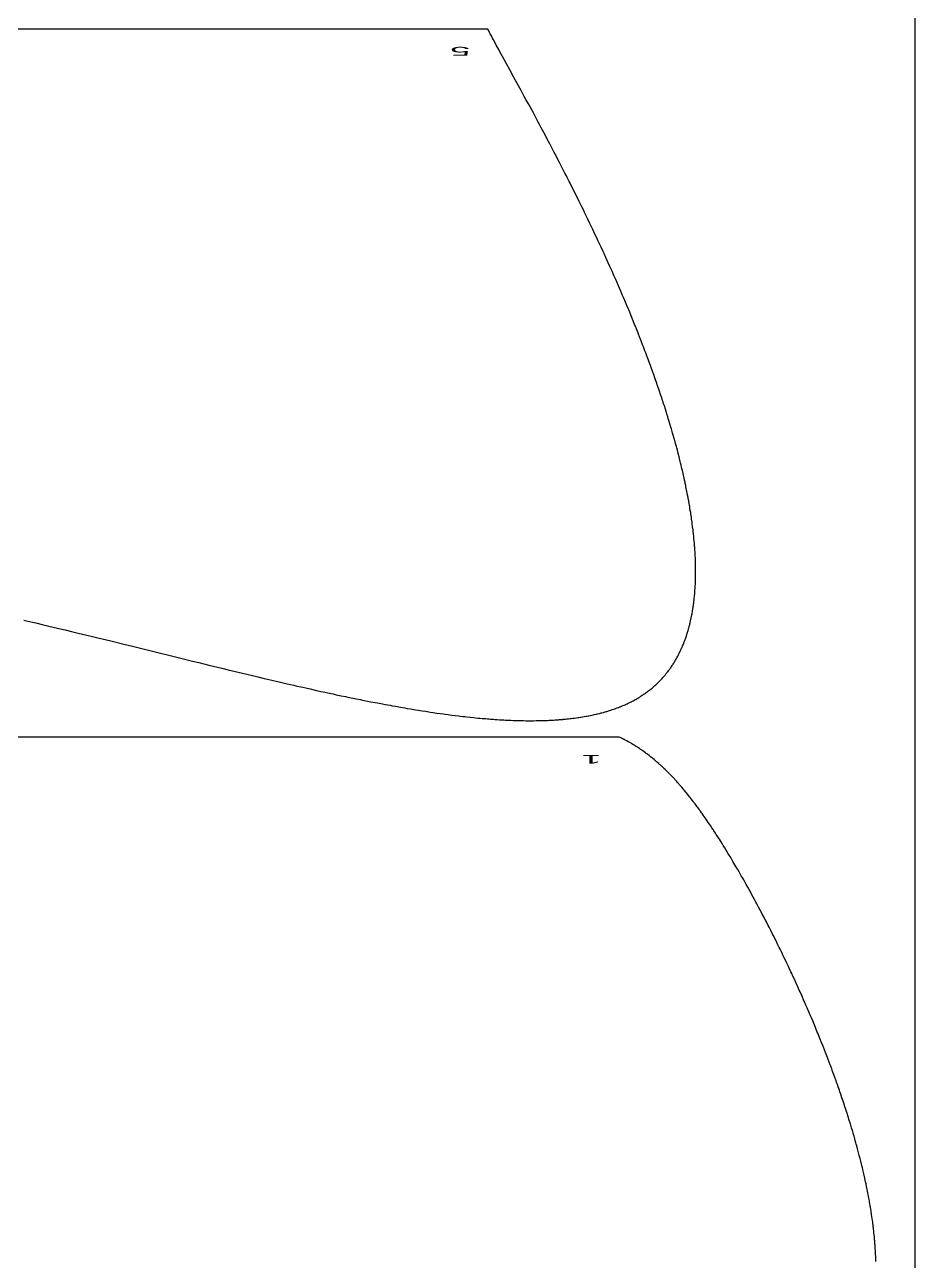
# Model space of a CAD drawing. Header units: metres. Extents: x -17 to 108, y -1 to 249.
# Drawn here: x 58.1 to 108.2, y 109.9 to 179.5 of the extents above; entities that cross this region are included whole.
import ezdxf

# ---------------------------------------------------------------- set-up
doc = ezdxf.new("R2010")
doc.units = ezdxf.units.M
doc.header["$MEASUREMENT"] = 0
doc.layers.add('1', color=7, linetype='Continuous', lineweight=0)
doc.styles.add('Style-ENGINEERING', font='ENGINEERING.shx')

msp = doc.modelspace()

# ---------------------------------------------------------------- linework, layer by layer
at = {"flags": 128}
for points in [[(108.224052, -0.654702), (108.224052, 249.345298), (-16.775948, 249.345298), (-16.775948, -0.654702), (108.224052, -0.654702)], [(58.050321, 146.0052), (58.21404, 145.967673), (58.541414, 145.892267), (58.725524, 145.849652), (59.093666, 145.764007), (59.461709, 145.677835), (59.707019, 145.620109), (60.19752, 145.50403), (60.381419, 145.460296), (60.749159, 145.372514), (61.116825, 145.284336), (61.361896, 145.225346), (61.851954, 145.10691), (62.219429, 145.017717), (62.464382, 144.958097), (62.954224, 144.838516), (63.68885, 144.658417), (64.178529, 144.537963), (65.157767, 144.296431), (65.157767, 144.296431), (66.810123, 143.888267), (67.54457, 143.707214), (67.91183, 143.616883), (68.462783, 143.481719), (68.952596, 143.361983), (69.197535, 143.302286), (69.564988, 143.212982), (70.116283, 143.079636), (70.606455, 142.961804), (70.851592, 142.903162), (71.219369, 142.815574), (71.587236, 142.728468), (71.771206, 142.685108), (72.098327, 142.60836), (72.261919, 142.570155), (72.507349, 142.513069), (72.875593, 142.427964), (73.243962, 142.343525), (73.428196, 142.30157), (73.755809, 142.227437), (73.919658, 142.190598), (74.165488, 142.135636), (74.534364, 142.053891), (74.780373, 141.99988), (74.903406, 141.973026), (75.087992, 141.93294), (75.334177, 141.879865), (75.4573, 141.853493), (75.642026, 141.814146), (75.919206, 141.755617), (76.165684, 141.704103), (76.288959, 141.678534), (76.473916, 141.640419), (76.751457, 141.583804), (76.998268, 141.53406), (77.121714, 141.509399), (77.306933, 141.472679), (77.584881, 141.418228), (77.832069, 141.370481), (77.955707, 141.346847), (78.141223, 141.311701), (78.41963, 141.259692), (78.667242, 141.2142), (78.791099, 141.191723), (78.976949, 141.158354), (79.162879, 141.125409), (79.255875, 141.1091), (79.503965, 141.066152), (79.628068, 141.044982), (79.814295, 141.013618), (80.000613, 140.982734), (80.093807, 140.967476), (80.259542, 140.940659), (80.342438, 140.927402), (80.466819, 140.907709), (80.653473, 140.878612), (80.840229, 140.850058), (80.933646, 140.835989), (81.099787, 140.811328), (81.18289, 140.799169), (81.307586, 140.781149), (81.494723, 140.754621), (81.681977, 140.72871), (81.775648, 140.715991), (81.94225, 140.693778), (82.025587, 140.682866), (82.150641, 140.666748), (82.338328, 140.643141), (82.526148, 140.620239), (82.620109, 140.609058), (82.787236, 140.589636), (82.870841, 140.580148), (82.996303, 140.5662), (83.184619, 140.545933), (83.373086, 140.526473), (83.467379, 140.517054), (83.635108, 140.500831), (83.719021, 140.492976), (83.844952, 140.481522), (83.970958, 140.470469), (84.03399, 140.465095), (84.160113, 140.45466), (84.223204, 140.4496), (84.317878, 140.442212), (84.486303, 140.429683), (84.570571, 140.423715), (84.697044, 140.415145), (84.823606, 140.407042), (84.88692, 140.403169), (85.013618, 140.395786), (85.077001, 140.392279), (85.17212, 140.387253), (85.299029, 140.380997), (85.36252, 140.378063), (85.457804, 140.37391), (85.600836, 140.368248), (85.713941, 140.364266), (85.770525, 140.362441), (85.855441, 140.359917), (85.982906, 140.356617), (86.110484, 140.353914), (86.174316, 140.352791), (86.302068, 140.351014), (86.365989, 140.350363), (86.461927, 140.349688), (86.589953, 140.349365), (86.654013, 140.349456), (86.750164, 140.349913), (86.89453, 140.351339), (87.022999, 140.353373), (87.087286, 140.354667), (87.183783, 140.356963), (87.280362, 140.359692), (87.328682, 140.361222), (87.45764, 140.365853), (87.522177, 140.368475), (87.619055, 140.372799), (87.716024, 140.377603), (87.764543, 140.380188), (87.888642, 140.387362), (87.95075, 140.391261), (88.043987, 140.397509), (88.137318, 140.404247), (88.184018, 140.407804), (88.277491, 140.415298), (88.324265, 140.419239), (88.394471, 140.425398), (88.408214, 140.426637), (88.497748, 140.434994), (88.542479, 140.439353), (88.609528, 140.44612), (88.709998, 140.456793), (88.810338, 140.468103), (88.86046, 140.474001), (88.946786, 140.484555), (88.989912, 140.490017), (89.054553, 140.498446), (89.151406, 140.511628), (89.248127, 140.525465), (89.296437, 140.532634), (89.382237, 140.545797), (89.425096, 140.552582), (89.489332, 140.563018), (89.585567, 140.579262), (89.681657, 140.596226), (89.729646, 140.604983), (89.814867, 140.621012), (89.857433, 140.629251), (89.921224, 140.641893), (90.016779, 140.661507), (90.112173, 140.681916), (90.159809, 140.692424), (90.244392, 140.711615), (90.286634, 140.721458), (90.349933, 140.736538), (90.444736, 140.759879), (90.507839, 140.775928), (90.53936, 140.784102), (90.586605, 140.796551), (90.67048, 140.819249), (90.712362, 140.830874), (90.775114, 140.848662), (90.83778, 140.866878), (90.86908, 140.876149), (90.931614, 140.895019), (90.962848, 140.904621), (91.009655, 140.919235), (91.083661, 140.942897), (91.120615, 140.954973), (91.175982, 140.973397), (91.258886, 141.001743), (91.271958, 141.006297), (91.347506, 141.033076), (91.385147, 141.046716), (91.441442, 141.067492), (91.497534, 141.088652), (91.525503, 141.099378), (91.581287, 141.121121), (91.609101, 141.132141), (91.650724, 141.148856), (91.706037, 141.171492), (91.733613, 141.182962), (91.774877, 141.200356), (91.836546, 141.22688), (91.88948, 141.250163), (91.915869, 141.261951), (91.955355, 141.279819), (92.014362, 141.307043), (92.0731, 141.334777), (92.102367, 141.348838), (92.160694, 141.377351), (92.189753, 141.391804), (92.233212, 141.413732), (92.284513, 141.44011), (92.310079, 141.453459), (92.348322, 141.473684), (92.405445, 141.50448), (92.462276, 141.53583), (92.462276, 141.53583), (92.49058, 141.551716), (92.546963, 141.583914), (92.575042, 141.600227), (92.617017, 141.624967), (92.672715, 141.658465), (92.700448, 141.675434), (92.7419, 141.701166), (92.803745, 141.740396), (92.860648, 141.777405), (92.888967, 141.796158), (92.931281, 141.824603), (92.973394, 141.853428), (92.994375, 141.867984), (93.036185, 141.897383), (93.057014, 141.912228), (93.088161, 141.934677), (93.12951, 141.964951), (93.150107, 141.980235), (93.180905, 142.003346), (93.226881, 142.038432), (93.23238, 142.042676), (93.268884, 142.071111), (93.293066, 142.090202), (93.341065, 142.128707), (93.364881, 142.148121), (93.412149, 142.187271), (93.45893, 142.226849), (93.489848, 142.253471), (93.510341, 142.271325), (93.551039, 142.307285), (93.573764, 142.327661), (93.618852, 142.36873), (93.66346, 142.410222), (93.692931, 142.438119), (93.712461, 142.456821), (93.751236, 142.494476), (93.794407, 142.537234), (93.822922, 142.565973), (93.841815, 142.585236), (93.87932, 142.624009), (93.907202, 142.653306), (93.925673, 142.672941), (93.962335, 142.712456), (93.980526, 142.732338), (94.016629, 142.772346), (94.05236, 142.812682), (94.075974, 142.839754), (94.12271, 142.894334), (94.146443, 142.922573), (94.162168, 142.941484), (94.19339, 142.979509), (94.208886, 142.998622), (94.239648, 143.037052), (94.270105, 143.075751), (94.29024, 143.101699), (94.330104, 143.153954), (94.344913, 143.173673), (94.374304, 143.21331), (94.403392, 143.253215), (94.422616, 143.279966), (94.460661, 143.333824), (94.488843, 143.374528), (94.507463, 143.401811), (94.544303, 143.45673), (94.562523, 143.484366), (94.598564, 143.53999), (94.634073, 143.596082), (94.657452, 143.633737), (94.672907, 143.658955), (94.703503, 143.709667), (94.710604, 143.72159), (94.727849, 143.750789), (94.761835, 143.80938), (94.795157, 143.868223), (94.817006, 143.90759), (94.831412, 143.933896), (94.859841, 143.986653), (94.882727, 144.02996), (94.897798, 144.058902), (94.927497, 144.116954), (94.942128, 144.146063), (94.970955, 144.204447), (94.999209, 144.263049), (95.01773, 144.302236), (95.029939, 144.328413), (95.054027, 144.380894), (95.074012, 144.425303), (95.087164, 144.454974), (95.113062, 144.514471), (95.125809, 144.544296), (95.150903, 144.604098), (95.175469, 144.6641), (95.191556, 144.704213), (95.202153, 144.731003), (95.223041, 144.784698), (95.240353, 144.830123), (95.251736, 144.860467), (95.274125, 144.921296), (95.285134, 144.951782), (95.306779, 145.012894), (95.327936, 145.074192), (95.341772, 145.11516), (95.350877, 145.142516), (95.368804, 145.197337), (95.38364, 145.243703), (95.393384, 145.274669), (95.412522, 145.336734), (95.421918, 145.367832), (95.440364, 145.43016), (95.458357, 145.49266), (95.470101, 145.534422), (95.492996, 145.618171), (95.505917, 145.666889), (95.514386, 145.699422), (95.530977, 145.764621), (95.539101, 145.797286), (95.555007, 145.862745), (95.570463, 145.928376), (95.580518, 145.972224), (95.60004, 146.060144), (95.602966, 146.073657), (95.612578, 146.11871), (95.631162, 146.208847), (95.648905, 146.299022), (95.660276, 146.35916), (95.667656, 146.399261), (95.681943, 146.479487), (95.690216, 146.527636), (95.7061, 146.623965), (95.721118, 146.720336), (95.730657, 146.784605), (95.73681, 146.827461), (95.748627, 146.913196), (95.754991, 146.961435), (95.76712, 147.057941), (95.778461, 147.154485), (95.785592, 147.218868), (95.790157, 147.261798), (95.798843, 147.347681), (95.803471, 147.396002), (95.812178, 147.492669), (95.820166, 147.589371), (95.825098, 147.653857), (95.828213, 147.696856), (95.834035, 147.782874), (95.837074, 147.831269), (95.842647, 147.928085), (95.847559, 148.024931), (95.850471, 148.089513), (95.852254, 148.132575), (95.855444, 148.218716), (95.85702, 148.267181), (95.859707, 148.364132), (95.861783, 148.461112), (95.862833, 148.525781), (95.863386, 148.568901), (95.864144, 148.655157), (95.864368, 148.703686), (95.864385, 148.800763), (95.863836, 148.897867), (95.863159, 148.962617), (95.862572, 149.005791), (95.861073, 149.092153), (95.860042, 149.14074), (95.85758, 149.237934), (95.85459, 149.335153), (95.852308, 149.399979), (95.850659, 149.443203), (95.84706, 149.529663), (95.843275, 149.611751), (95.840555, 149.666485), (95.834647, 149.775976), (95.831462, 149.830732), (95.824635, 149.940266), (95.817208, 150.049829), (95.811928, 150.122887), (95.808264, 150.171599), (95.800592, 150.269041), (95.799477, 150.282745), (95.794288, 150.345147), (95.783377, 150.469808), (95.771768, 150.594282), (95.763649, 150.677162), (95.75807, 150.73237), (95.746519, 150.842682), (95.741285, 150.891067), (95.730521, 150.987758), (95.71937, 151.084345), (95.711724, 151.148679), (95.69593, 151.277212), (95.677379, 151.4216), (95.664559, 151.517738), (95.655816, 151.581776), (95.637862, 151.709727), (95.623996, 151.805582), (95.614563, 151.869434), (95.595251, 151.997019), (95.585374, 152.060752), (95.585374, 152.060752), (95.565188, 152.188101), (95.544433, 152.315297), (95.530285, 152.400011), (95.520717, 152.45645), (95.501259, 152.569241), (95.484512, 152.66432), (95.473181, 152.727661), (95.450128, 152.854237), (95.438407, 152.917473), (95.414583, 153.043842), (95.390257, 153.170076), (95.373765, 153.254158), (95.340133, 153.422147), (95.320842, 153.51654), (95.307835, 153.579429), (95.28147, 153.705113), (95.268115, 153.767909), (95.241064, 153.893408), (95.213564, 154.018786), (95.194985, 154.102306), (95.157248, 154.269188), (95.135687, 154.36297), (95.121181, 154.425455), (95.091854, 154.550341), (95.077036, 154.612742), (95.047092, 154.737462), (95.016745, 154.862073), (94.996291, 154.945087), (94.954862, 155.110975), (94.931255, 155.204205), (94.8834, 155.390492), (94.834702, 155.576553), (94.801777, 155.700469), (94.779626, 155.783026), (94.734848, 155.948011), (94.709385, 156.040741), (94.657873, 156.226043), (94.605592, 156.411138), (94.570318, 156.534421), (94.546618, 156.61656), (94.498782, 156.780721), (94.471621, 156.872994), (94.416763, 157.057394), (94.361199, 157.241604), (94.323769, 157.364306), (94.298647, 157.446062), (94.248, 157.609466), (94.219278, 157.701317), (94.161339, 157.884887), (94.102747, 158.068281), (94.063328, 158.190448), (94.036892, 158.27185), (93.983647, 158.434553), (93.953481, 158.526016), (93.892689, 158.708817), (93.83129, 158.891454), (93.790025, 159.013123), (93.762369, 159.094196), (93.706711, 159.256249), (93.675202, 159.34735), (93.611754, 159.529435), (93.54774, 159.711368), (93.504754, 159.832573), (93.47596, 159.91334), (93.418047, 160.074785), (93.385283, 160.165548), (93.319352, 160.346964), (93.252891, 160.528237), (93.208291, 160.649008), (93.17843, 160.729487), (93.118404, 160.890363), (93.054658, 161.05992), (93.011915, 161.172891), (92.925845, 161.398677), (92.88252, 161.511492), (92.795302, 161.736968), (92.707333, 161.962241), (92.648276, 162.112312), (92.608724, 162.21231), (92.529192, 162.41219), (92.470686, 162.558232), (92.431526, 162.655522), (92.352837, 162.849933), (92.31331, 162.947055), (92.233892, 163.141132), (92.153998, 163.334992), (92.100473, 163.464112), (92.064675, 163.550139), (91.992805, 163.722068), (91.955345, 163.811274), (91.880136, 163.989553), (91.804544, 164.167657), (91.75394, 164.286297), (91.652233, 164.523349), (91.575523, 164.700942), (91.524181, 164.819244), (91.421015, 165.055629), (91.369194, 165.173712), (91.265082, 165.409664), (91.160351, 165.645333), (91.090192, 165.802291), (91.04327, 165.906861), (90.949072, 166.115839), (90.869229, 166.291999), (90.815818, 166.409355), (90.708561, 166.643868), (90.654718, 166.761027), (90.546606, 166.995149), (90.437933, 167.229014), (90.365178, 167.384784), (90.316538, 167.488569), (90.218939, 167.695991), (90.136259, 167.870853), (90.080972, 167.987351), (89.970005, 168.220167), (89.914325, 168.336485), (89.802578, 168.568944), (89.69032, 168.80117), (89.615201, 168.955859), (89.564998, 169.058928), (89.464299, 169.264932), (89.373694, 169.449462), (89.31312, 169.572403), (89.191564, 169.818098), (89.130584, 169.940854), (89.008227, 170.186183), (88.885345, 170.431272), (88.803136, 170.594533), (88.748204, 170.703316), (88.638039, 170.920743), (88.588702, 171.017807), (88.511802, 171.168716), (88.357457, 171.470244), (88.202396, 171.771394), (88.098631, 171.971955), (88.029284, 172.105572), (87.890186, 172.372593), (87.811711, 172.522669), (87.654266, 172.822562), (87.496181, 173.122116), (87.390444, 173.321636), (87.319803, 173.45457), (87.178165, 173.72025), (87.075443, 173.912243), (87.006832, 174.040169), (86.869312, 174.295866), (86.731414, 174.551362), (86.639285, 174.721589), (86.454588, 175.061809), (86.315716, 175.316788), (86.222986, 175.486695), (86.037224, 175.826343), (85.897681, 176.080957), (85.618242, 176.58999), (85.408571, 176.971715), (85.199091, 177.353543), (84.990115, 177.735643), (84.851277, 177.990634), (84.782058, 178.118237), (84.644139, 178.373721), (84.575497, 178.501633), (84.484379, 178.6724), (84.439025, 178.757893), (84.371292, 178.886293), (84.303965, 179.014911), (84.270477, 179.079314), (84.203908, 179.208339), (84.170854, 179.272975), (3.298426, 179.271627)], [(106.006546, 109.920897), (106.003886, 110.019265), (106.003537, 110.030849), (106.00137, 110.097753), (105.999787, 110.142325), (105.996293, 110.231398), (105.994384, 110.2759), (105.990247, 110.364833), (105.985688, 110.453674), (105.982419, 110.512851), (105.975338, 110.631088), (105.967234, 110.753709), (105.961414, 110.835366), (105.957351, 110.889764), (105.948795, 110.998466), (105.942006, 111.079912), (105.937306, 111.134171), (105.927491, 111.242599), (105.922379, 111.296768), (105.911753, 111.40502), (105.900599, 111.513156), (105.892873, 111.585185), (105.887597, 111.633176), (105.876743, 111.729093), (105.867278, 111.809956), (105.860814, 111.863831), (105.847519, 111.971502), (105.840691, 112.025298), (105.826677, 112.132812), (105.812194, 112.240224), (105.802282, 112.311776), (105.781852, 112.454748), (105.770011, 112.535094), (105.761979, 112.588628), (105.745588, 112.695625), (105.737231, 112.749088), (105.720196, 112.855944), (105.702741, 112.962709), (105.690874, 113.033836), (105.666594, 113.17597), (105.652623, 113.255852), (105.643184, 113.30908), (105.624012, 113.415471), (105.594527, 113.5749), (105.574393, 113.681081), (105.560762, 113.751824), (105.533007, 113.893202), (105.51711, 113.972665), (105.484708, 114.131458), (105.484708, 114.131458), (105.451512, 114.290079), (105.428947, 114.395732), (105.413714, 114.466126), (105.382796, 114.606815), (105.365145, 114.685896), (105.329288, 114.843938), (105.292703, 115.001821), (105.267916, 115.10699), (105.251216, 115.177064), (105.217404, 115.317124), (105.198145, 115.395855), (105.159118, 115.553206), (105.11942, 115.710412), (105.092588, 115.815135), (105.074539, 115.884916), (105.038059, 116.024395), (105.017318, 116.102803), (104.975365, 116.259518), (104.93279, 116.416097), (104.904067, 116.520409), (104.884769, 116.589918), (104.845819, 116.728859), (104.823704, 116.806968), (104.779035, 116.963092), (104.733788, 117.119089), (104.703307, 117.223019), (104.682847, 117.292275), (104.641596, 117.430715), (104.618201, 117.508546), (104.571, 117.664118), (104.523258, 117.819572), (104.491134, 117.923144), (104.469587, 117.992164), (104.426184, 118.130135), (104.40159, 118.207705), (104.352016, 118.36276), (104.301934, 118.517706), (104.268268, 118.620942), (104.200274, 118.827271), (104.166489, 118.928754), (104.098295, 119.131585), (104.02928, 119.334236), (103.982821, 119.469239), (103.951651, 119.559197), (103.888842, 119.739011), (103.843044, 119.868939), (103.812346, 119.955486), (103.750557, 120.128406), (103.719466, 120.214781), (103.6569, 120.387362), (103.593825, 120.55972), (103.551496, 120.674503), (103.523154, 120.750971), (103.466177, 120.90378), (103.437543, 120.980121), (103.37999, 121.132677), (103.322057, 121.285067), (103.283226, 121.386569), (103.205069, 121.589356), (103.116363, 121.81715), (103.056773, 121.968815), (103.016847, 122.069838), (102.936522, 122.271676), (102.875868, 122.422875), (102.835238, 122.523589), (102.753519, 122.724817), (102.712431, 122.825331), (102.6298, 123.02616), (102.546571, 123.226726), (102.490755, 123.360293), (102.453399, 123.449274), (102.378341, 123.627084), (102.330607, 123.739501), (102.234591, 123.964096), (102.137851, 124.188374), (102.07296, 124.337717), (102.029522, 124.437203), (101.942228, 124.63599), (101.876391, 124.78492), (101.832327, 124.884131), (101.743784, 125.082372), (101.699306, 125.181402), (101.609938, 125.379281), (101.520023, 125.576922), (101.459778, 125.70855), (101.419481, 125.796243), (101.338565, 125.971489), (101.269962, 126.119208), (101.224057, 126.217614), (101.131845, 126.414248), (101.085537, 126.512477), (100.992517, 126.708758), (100.898959, 126.904803), (100.836288, 127.035369), (100.794375, 127.122355), (100.710229, 127.296187), (100.615056, 127.491526), (100.567267, 127.589106), (100.495331, 127.735366), (100.386854, 127.954506), (100.300657, 128.127439), (100.257396, 128.213835), (100.192301, 128.34334), (100.094197, 128.537395), (99.995536, 128.731206), (99.945995, 128.82802), (99.84649, 129.021462), (99.796525, 129.118091), (99.721309, 129.262917), (99.700097, 129.303623), (99.613262, 129.469637), (99.569698, 129.552544), (99.504168, 129.676779), (99.405456, 129.862844), (99.306235, 130.048562), (99.256433, 130.141289), (99.156439, 130.326478), (99.106245, 130.418937), (99.030707, 130.557457), (98.92625, 130.747772), (98.873805, 130.842782), (98.794863, 130.985108), (98.715588, 131.127207), (98.675824, 131.198169), (98.569368, 131.387116), (98.515909, 131.481432), (98.435425, 131.622702), (98.354581, 131.763727), (98.314022, 131.834145), (98.232626, 131.974792), (98.191787, 132.045019), (98.130351, 132.150238), (98.020594, 132.336926), (97.965452, 132.430089), (97.882398, 132.569601), (97.798928, 132.708827), (97.757032, 132.778331), (97.682283, 132.901709), (97.644777, 132.963309), (97.58835, 133.055592), (97.503323, 133.193754), (97.417821, 133.33159), (97.374887, 133.400383), (97.298253, 133.522471), (97.259784, 133.583412), (97.201889, 133.67469), (97.1146, 133.811303), (97.026761, 133.94754), (96.982629, 134.015513), (96.893929, 134.15116), (96.849356, 134.218831), (96.78221, 134.320141), (96.69213, 134.454844), (96.646848, 134.522029), (96.578611, 134.622593), (96.50999, 134.722894), (96.475533, 134.772944), (96.393452, 134.891304), (96.352193, 134.950334), (96.290025, 135.038689), (96.227512, 135.126807), (96.196123, 135.170775), (96.133075, 135.258527), (96.101414, 135.302309), (96.053746, 135.367862), (95.989854, 135.455036), (95.957762, 135.498524), (95.909437, 135.563626), (95.836518, 135.660985), (95.771255, 135.747221), (95.738461, 135.790228), (95.689064, 135.854597), (95.614492, 135.950824), (95.555155, 136.026571), (95.525345, 136.064347), (95.48045, 136.120889), (95.412691, 136.205417), (95.34442, 136.289594), (95.310087, 136.331547), (95.241017, 136.415177), (95.206276, 136.456851), (95.1539, 136.519181), (95.083564, 136.601945), (95.048177, 136.643176), (94.994815, 136.704832), (94.941112, 136.766253), (94.914129, 136.796874), (94.841744, 136.878235), (94.805311, 136.918751), (94.750355, 136.979315), (94.695025, 137.039623), (94.667217, 137.069679), (94.592589, 137.149505), (94.555012, 137.189238), (94.498312, 137.248608), (94.441203, 137.307698), (94.412492, 137.337137), (94.36119, 137.389293), (94.36119, 137.389293), (94.335413, 137.415284), (94.296586, 137.454161), (94.237979, 137.512226), (94.178924, 137.569985), (94.149227, 137.598747), (94.081151, 137.663966), (94.046885, 137.69642), (93.995195, 137.744901), (93.943152, 137.79314), (93.916995, 137.817168), (93.86441, 137.865037), (93.83798, 137.888877), (93.798159, 137.924518), (93.789391, 137.932322), (93.736899, 137.978702), (93.710562, 138.001757), (93.670942, 138.036169), (93.611253, 138.087399), (93.551248, 138.138162), (93.521128, 138.163366), (93.460646, 138.213417), (93.430284, 138.238263), (93.38459, 138.275305), (93.323378, 138.324269), (93.292648, 138.348568), (93.246398, 138.384783), (93.176671, 138.438582), (93.114333, 138.48587), (93.083036, 138.509324), (93.035931, 138.544266), (92.964909, 138.596137), (92.893445, 138.647351), (92.857547, 138.67271), (92.797231, 138.714768), (92.766954, 138.73562), (92.72139, 138.766676), (92.652704, 138.812755), (92.583606, 138.858221), (92.548901, 138.880722), (92.486944, 138.920337), (92.45584, 138.939958), (92.409025, 138.969152), (92.338441, 139.012406), (92.267416, 139.055003), (92.231736, 139.076053), (92.160037, 139.117646), (92.124014, 139.138186), (92.069761, 139.168669), (91.997006, 139.208691), (91.960444, 139.228428), (91.905368, 139.257686), (91.856169, 139.283332), (91.831482, 139.296024), (91.794338, 139.314895), (91.738362, 139.342813), (91.688333, 139.367224), (91.663217, 139.379279), (91.62541, 139.397162), (91.568385, 139.423519), (26.020532, 139.421687)]]:
    msp.add_lwpolyline(points, dxfattribs=at)

# ---------------------------------------------------------------- texts
at = {"layer": '1', "style": 'Style-ENGINEERING', "width": 3}
for s, p in [('5', (83.170854, 178.272975)), ('1', (90.568385, 138.423519))]:
    msp.add_text(s, height=0.5, rotation=180, dxfattribs=at).set_placement(p)

doc.saveas('drawing.dxf')
